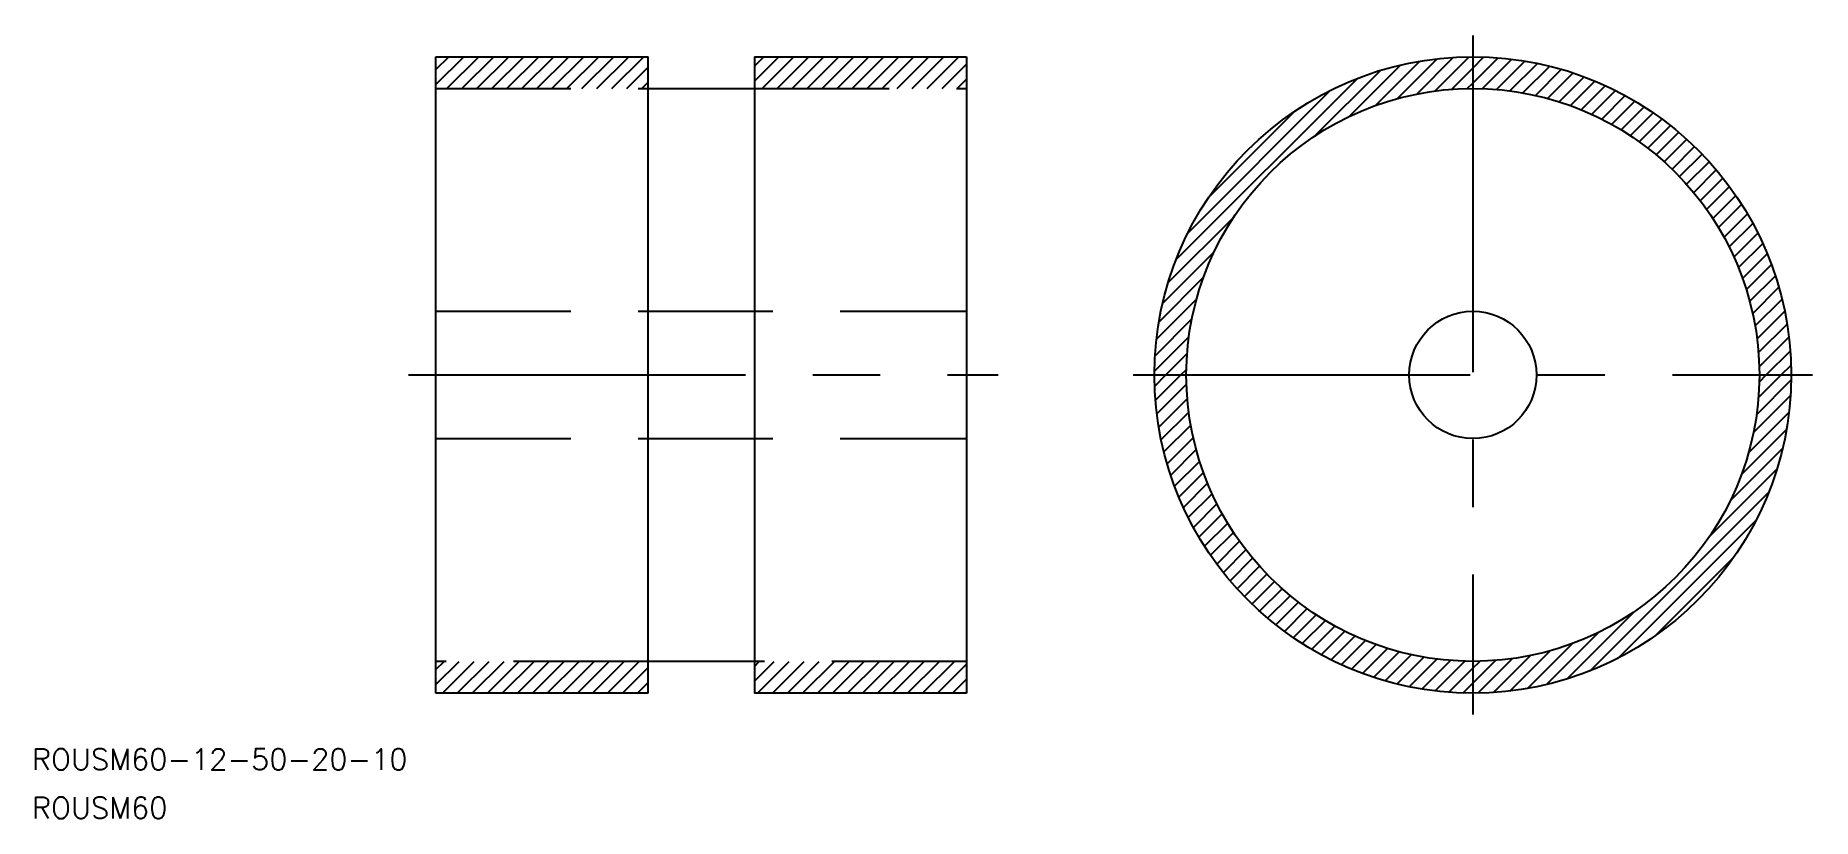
# Model space of a CAD drawing. Extents: x 10 to 178, y 10 to 84.
import ezdxf

# ---------------------------------------------------------------- set-up
doc = ezdxf.new("R2010")
doc.units = 0
doc.linetypes.add('CENTER', pattern=[50.8, 31.75, -6.35, 6.35, -6.35])
doc.linetypes.add('DASHED', pattern=[19.05, 12.7, -6.35])
doc.layers.get('0').update_dxf_attribs({"linetype": 'CONTINUOUS'})
doc.layers.add('CENTER', color=1, linetype='CENTER')
doc.styles.get("Standard").update_dxf_attribs({"font": 'txt.shx'})

# ---------------------------------------------------------------- blocks, each defined once
blk = doc.blocks.new('*X2')
at = {"color": 0, "linetype": 'CONTINUOUS'}
for p, q in [((48.08, 79.2), (50.69, 81.81)), ((48.08, 80.61), (49.28, 81.81)), ((49.11, 78.81), (52.11, 81.81)), ((50.52, 78.81), (53.52, 81.81)), ((51.94, 78.81), (54.94, 81.81)), ((53.35, 78.81), (56.35, 81.81)), ((54.76, 78.81), (57.76, 81.81)), ((56.18, 78.81), (59.18, 81.81)), ((57.59, 78.81), (60.59, 81.81)), ((59.01, 78.81), (62.01, 81.81)), ((60.42, 78.81), (63.42, 81.81)), ((61.83, 78.81), (64.83, 81.81)), ((63.25, 78.81), (66.25, 81.81)), ((64.66, 78.81), (67.66, 81.81)), ((66.08, 78.81), (68.08, 80.81)), ((78.08, 79.5), (80.39, 81.81)), ((78.08, 80.91), (78.98, 81.81)), ((78.81, 78.81), (81.81, 81.81)), ((80.22, 78.81), (83.22, 81.81)), ((81.63, 78.81), (84.63, 81.81)), ((83.05, 78.81), (86.05, 81.81)), ((84.46, 78.81), (87.46, 81.81)), ((85.88, 78.81), (88.88, 81.81)), ((87.29, 78.81), (90.29, 81.81)), ((88.7, 78.81), (91.7, 81.81)), ((90.12, 78.81), (93.12, 81.81)), ((91.53, 78.81), (94.53, 81.81)), ((92.95, 78.81), (95.95, 81.81)), ((94.36, 78.81), (97.36, 81.81)), ((95.78, 78.81), (98.08, 81.11)), ((130.88, 74.31), (137.08, 80.51)), ((134.15, 76.16), (139.01, 81.03)), ((136.58, 77.18), (140.78, 81.38)), ((138.66, 77.84), (142.43, 81.62)), ((140.51, 78.28), (143.98, 81.75)), ((142.2, 78.57), (145.44, 81.8)), ((143.78, 78.73), (145.79, 80.74)), ((145.79, 80.74), (146.84, 81.79)), ((145.79, 79.33), (148.18, 81.71)), ((146.67, 78.79), (149.46, 81.58)), ((148.01, 78.71), (150.7, 81.4)), ((149.29, 78.58), (151.89, 81.18)), ((150.51, 78.39), (153.04, 80.92)), ((151.69, 78.15), (154.16, 80.62)), ((67.49, 78.81), (68.08, 79.4)), ((97.19, 78.81), (98.08, 79.7)), ((117.84, 62.68), (134.92, 79.76)), ((145.27, 78.8), (145.79, 79.33)), ((152.83, 77.87), (155.23, 80.28)), ((153.92, 77.55), (156.28, 79.91)), ((154.98, 77.2), (157.3, 79.51)), ((156, 76.8), (158.28, 79.08)), ((118.96, 65.22), (132.38, 78.64)), ((156.99, 76.38), (159.24, 78.63)), ((157.94, 75.92), (160.16, 78.14)), ((158.87, 75.43), (161.07, 77.63)), ((159.76, 74.91), (161.94, 77.09)), ((120.96, 68.63), (128.97, 76.64)), ((160.63, 74.36), (162.79, 76.53)), ((161.47, 73.79), (163.62, 75.94)), ((162.28, 73.19), (164.42, 75.32)), ((163.07, 72.56), (165.2, 74.69)), ((163.83, 71.9), (165.95, 74.03)), ((164.56, 71.22), (166.68, 73.34)), ((165.26, 70.51), (167.39, 72.63)), ((165.94, 69.78), (168.07, 71.9)), ((166.6, 69.02), (168.73, 71.15)), ((167.22, 68.23), (169.36, 70.37)), ((167.82, 67.42), (169.97, 69.56)), ((168.4, 66.57), (170.56, 68.74)), ((168.94, 65.7), (171.12, 67.88)), ((169.46, 64.81), (171.66, 67.01)), ((117.09, 60.52), (123.29, 66.72)), ((169.94, 63.88), (172.17, 66.1)), ((170.4, 62.92), (172.65, 65.17)), ((170.82, 61.93), (173.11, 64.21)), ((116.57, 58.59), (121.44, 63.45)), ((171.21, 60.91), (173.54, 63.23)), ((171.57, 59.85), (173.93, 62.21)), ((116.22, 56.82), (120.42, 61.02)), ((171.89, 58.75), (174.3, 61.16)), ((115.98, 55.17), (119.76, 58.94)), ((172.16, 57.61), (174.63, 60.08)), ((172.4, 56.43), (174.93, 58.96)), ((115.85, 53.62), (119.32, 57.09)), ((172.58, 55.2), (175.19, 57.81)), ((115.8, 52.16), (119.03, 55.39)), ((172.71, 53.92), (175.41, 56.61)), ((172.78, 52.58), (175.58, 55.37)), ((116.86, 51.81), (118.87, 53.82)), ((173.43, 51.81), (175.71, 54.09)), ((118.27, 51.81), (118.8, 52.33)), ((174.84, 51.81), (175.78, 52.74)), ((115.81, 50.76), (116.86, 51.81)), ((115.89, 49.42), (118.27, 51.81)), ((116.02, 48.14), (118.81, 50.93)), ((172.54, 48.09), (175.79, 51.34)), ((172.71, 49.67), (174.84, 51.81)), ((172.79, 51.16), (173.43, 51.81)), ((116.2, 46.9), (118.89, 49.59)), ((172.24, 46.38), (175.73, 49.87)), ((116.42, 45.71), (119.02, 48.31)), ((116.68, 44.56), (119.21, 47.09)), ((171.79, 44.51), (175.59, 48.31)), ((116.98, 43.44), (119.45, 45.91)), ((171.11, 42.42), (175.35, 46.66)), ((117.32, 42.37), (119.73, 44.77)), ((117.69, 41.32), (120.05, 43.68)), ((170.05, 39.94), (174.98, 44.88)), ((118.09, 40.3), (120.4, 42.62)), ((168.07, 36.55), (174.45, 42.93)), ((118.52, 39.32), (120.8, 41.6)), ((118.97, 38.36), (121.22, 40.61)), ((156.85, 23.92), (173.68, 40.75)), ((119.46, 37.44), (121.68, 39.66)), ((119.97, 36.53), (122.17, 38.73)), ((120.51, 35.66), (122.69, 37.84)), ((121.07, 34.81), (123.24, 36.97)), ((159.44, 25.09), (172.51, 38.16)), ((121.66, 33.98), (123.81, 36.13)), ((122.28, 33.18), (124.41, 35.32)), ((122.91, 32.4), (125.04, 34.53)), ((123.57, 31.65), (125.7, 33.77)), ((162.98, 27.21), (170.39, 34.62)), ((124.26, 30.92), (126.38, 33.04)), ((124.97, 30.21), (127.09, 32.34)), ((125.7, 29.53), (127.82, 31.66)), ((126.45, 28.87), (128.58, 31)), ((127.23, 28.24), (129.37, 30.38)), ((128.04, 27.63), (130.18, 29.78)), ((128.86, 27.04), (131.03, 29.2)), ((129.72, 26.48), (131.9, 28.66)), ((154.67, 23.15), (161.05, 29.53)), ((130.59, 25.94), (132.79, 28.14)), ((131.5, 25.43), (133.72, 27.66)), ((132.43, 24.95), (134.68, 27.2)), ((152.72, 22.62), (157.66, 27.55)), ((133.39, 24.49), (135.67, 26.78)), ((134.37, 24.06), (136.69, 26.39)), ((135.39, 23.67), (137.75, 26.03)), ((136.44, 23.3), (138.85, 25.71)), ((137.52, 22.97), (139.99, 25.44)), ((138.64, 22.67), (141.17, 25.2)), ((147.73, 21.87), (151.22, 25.36)), ((149.29, 22.01), (153.09, 25.81)), ((150.94, 22.25), (155.18, 26.49)), ((48.08, 22.63), (50.26, 24.81)), ((48.08, 24.04), (48.85, 24.81)), ((48.68, 21.81), (51.68, 24.81)), ((50.09, 21.81), (53.09, 24.81)), ((51.5, 21.81), (54.5, 24.81)), ((52.92, 21.81), (55.92, 24.81)), ((54.33, 21.81), (57.33, 24.81)), ((55.75, 21.81), (58.75, 24.81)), ((57.16, 21.81), (60.16, 24.81)), ((58.57, 21.81), (61.57, 24.81)), ((59.99, 21.81), (62.99, 24.81)), ((61.4, 21.81), (64.4, 24.81)), ((62.82, 21.81), (65.82, 24.81)), ((64.23, 21.81), (67.23, 24.81)), ((65.65, 21.81), (68.08, 24.24)), ((78.08, 22.93), (79.96, 24.81)), ((78.08, 24.34), (78.55, 24.81)), ((78.37, 21.81), (81.37, 24.81)), ((79.79, 21.81), (82.79, 24.81)), ((81.2, 21.81), (84.2, 24.81)), ((82.62, 21.81), (85.62, 24.81)), ((84.03, 21.81), (87.03, 24.81)), ((85.44, 21.81), (88.44, 24.81)), ((86.86, 21.81), (89.86, 24.81)), ((88.27, 21.81), (91.27, 24.81)), ((89.69, 21.81), (92.69, 24.81)), ((91.1, 21.81), (94.1, 24.81)), ((92.52, 21.81), (95.52, 24.81)), ((93.93, 21.81), (96.93, 24.81)), ((95.34, 21.81), (98.08, 24.55)), ((139.79, 22.41), (142.4, 25.02)), ((140.99, 22.19), (143.68, 24.89)), ((142.23, 22.02), (145.02, 24.82)), ((143.51, 21.89), (145.79, 24.17)), ((145.79, 22.76), (147.93, 24.89)), ((145.79, 24.17), (146.44, 24.81)), ((146.26, 21.81), (149.51, 25.06)), ((67.06, 21.81), (68.08, 22.83)), ((96.76, 21.81), (98.08, 23.13)), ((144.86, 21.82), (145.79, 22.76))]:
    blk.add_line(p, q, dxfattribs=at)

msp = doc.modelspace()

# ---------------------------------------------------------------- linework, layer by layer
at = {"color": 7, "linetype": 'CONTINUOUS'}
for p, q in [((48.08, 21.81), (48.08, 81.81)), ((48.08, 81.81), (68.08, 81.81)), ((68.08, 21.81), (68.08, 81.81)), ((78.08, 81.81), (78.08, 21.81)), ((78.08, 81.81), (98.08, 81.81)), ((98.08, 81.81), (98.08, 21.81)), ((68.08, 78.81), (78.08, 78.81)), ((78.08, 24.81), (68.08, 24.81)), ((68.08, 21.81), (48.08, 21.81)), ((98.08, 21.81), (78.08, 21.81))]:
    msp.add_line(p, q, dxfattribs=at)
at = {"color": 3, "linetype": 'DASHED'}
for p, q in [((48.08, 78.81), (68.08, 78.81)), ((78.08, 78.81), (98.08, 78.81)), ((48.08, 57.81), (98.08, 57.81)), ((48.08, 45.81), (98.08, 45.81)), ((68.08, 24.81), (48.08, 24.81)), ((98.08, 24.81), (78.08, 24.81))]:
    msp.add_line(p, q, dxfattribs=at)
at = {"color": 7, "linetype": 'CONTINUOUS'}
for radius in [30, 27, 6]:
    msp.add_circle((145.79, 51.81), radius, dxfattribs=at)
at = {"layer": 'CENTER', "color": 1, "linetype": 'CENTER'}
for p, q in [((145.79, 83.81), (145.79, 19.81)), ((45.49, 51.81), (101.06, 51.81)), ((113.79, 51.81), (177.79, 51.81))]:
    msp.add_line(p, q, dxfattribs=at)

# ---------------------------------------------------------------- block references
at = {"color": 3, "linetype": 'CONTINUOUS'}
msp.add_blockref('*X2', (0, 0), dxfattribs=at)

# ---------------------------------------------------------------- texts
at = {"color": 7, "linetype": 'CONTINUOUS'}
for s, p in [('ROUSM60-12-50-20-10', (10, 14.57)), ('ROUSM60', (10, 10))]:
    msp.add_text(s, height=2, dxfattribs=at).set_placement(p)

doc.saveas('drawing.dxf')
